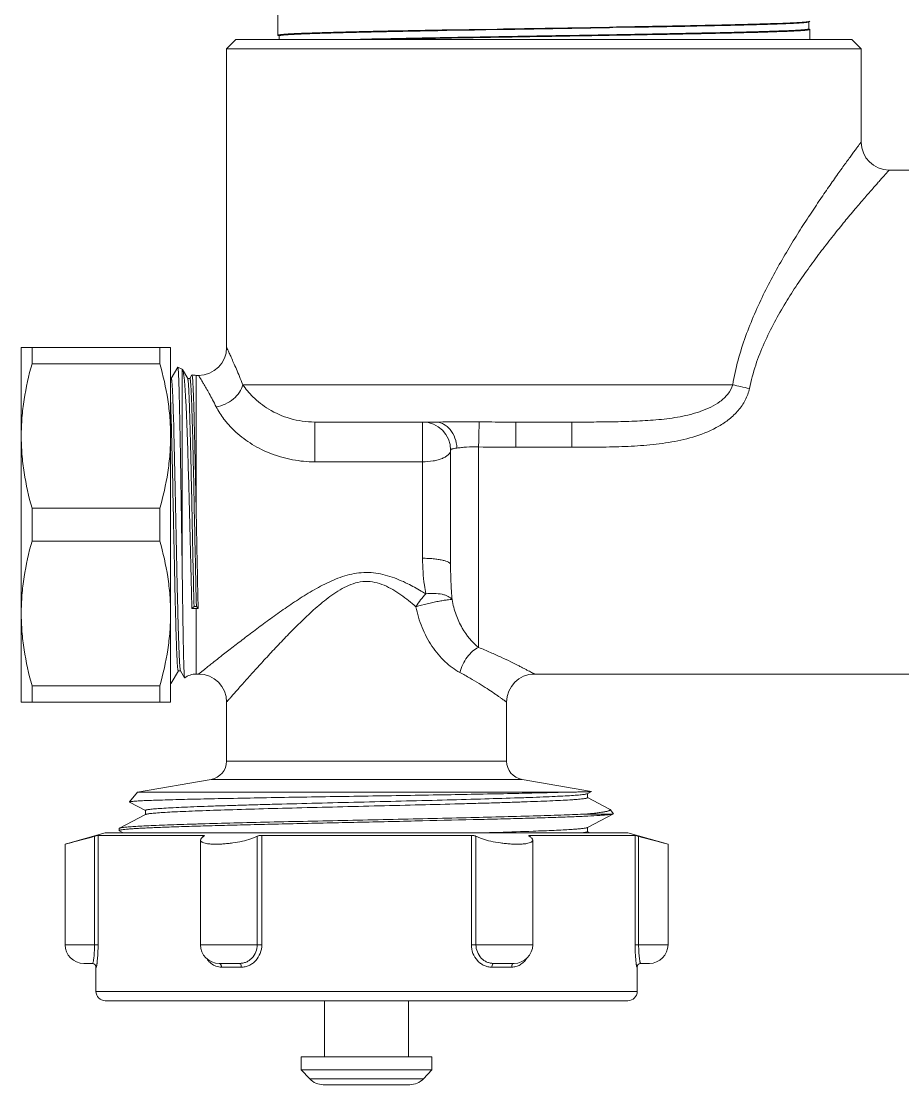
# Model space of a CAD drawing. Header units: millimetres. Extents: x 206 to 1899, y -454 to 296.
# Drawn here: x 597.373 to 600.324, y -392.693 to -389.133 of the extents above; entities that cross this region are included whole.
import ezdxf

# ---------------------------------------------------------------- set-up
doc = ezdxf.new("R2010")
doc.units = ezdxf.units.MM
doc.layers.add('细实线', color=7, linetype='Continuous', lineweight=15)

msp = doc.modelspace()

# ---------------------------------------------------------------- linework, layer by layer
at = {"layer": '细实线', "linetype": 'Continuous', "lineweight": 9}
for p, q in [((598.2321, -389.1795), (598.2321, -386.9746)), ((598.7967, -389.1616), (598.8723, -389.1603)), ((598.7972, -389.1638), (598.8719, -389.1625)), ((598.8719, -389.1625), (598.8907, -389.1621)), ((598.8723, -389.1603), (598.8908, -389.1599)), ((598.8907, -389.1621), (598.9662, -389.1608)), ((598.8908, -389.1599), (598.9661, -389.1587)), ((598.9661, -389.1587), (599.2791, -389.1534)), ((598.9662, -389.1608), (599.0255, -389.1598)), ((599.0255, -389.1598), (599.2794, -389.1555)), ((599.0258, -389.1598), (599.088, -389.1588)), ((599.2264, -389.1564), (599.279, -389.1555)), ((599.2791, -389.1534), (599.3421, -389.1523)), ((599.2794, -389.1555), (599.3419, -389.1545)), ((599.3419, -389.1545), (599.354, -389.1542)), ((599.354, -389.1542), (599.4362, -389.1528)), ((600.0092, -389.1352), (600.0129, -389.133)), ((600.0096, -389.1582), (600.0096, -389.1347)), ((600.0129, -389.1599), (600.0097, -389.158)), ((600.0129, -389.133), (600.0133, -389.1326)), ((600.0133, -389.1604), (600.0129, -389.1599)), ((600.0133, -389.1604), (600.0133, -389.1933)), ((598.0914, -389.1933), (598.0602, -389.2246)), ((598.0914, -389.1933), (600.1539, -389.1933)), ((598.2324, -389.1799), (598.2321, -389.1795)), ((598.2324, -389.1799), (598.2357, -389.1818)), ((598.2358, -389.1816), (598.2358, -389.1933)), ((600.1539, -389.1933), (600.1852, -389.2246)), ((598.0602, -390.2246), (598.0602, -389.2246)), ((598.0602, -389.2246), (600.1852, -389.2246)), ((600.1852, -389.5371), (600.1852, -389.2246)), ((600.2789, -389.6308), (600.8414, -389.6308)), ((597.3727, -391.4121), (597.3727, -390.2246)), ((597.8727, -390.2246), (597.3727, -390.2246)), ((597.4088, -390.2794), (597.4088, -390.2246)), ((597.8366, -390.2794), (597.8366, -390.2246)), ((597.8727, -391.4121), (597.8727, -390.2246)), ((597.8366, -390.2794), (597.4088, -390.2794)), ((597.8966, -390.2911), (597.8746, -390.3293)), ((597.8969, -390.291), (597.8966, -390.2911)), ((597.9114, -390.2975), (597.8969, -390.291)), ((597.9115, -390.9594), (597.9115, -390.2975)), ((597.93, -390.3293), (597.9122, -390.2986)), ((597.8749, -390.329), (597.8727, -390.329)), ((597.9374, -390.329), (597.9296, -390.329)), ((597.9442, -390.3171), (597.9371, -390.3293)), ((597.9581, -390.3183), (597.9581, -390.7603)), ((597.9664, -390.3183), (597.9581, -390.3183)), ((598.1143, -390.3496), (599.7551, -390.3496)), ((597.874, -390.442), (597.8744, -390.4548)), ((598.3553, -390.4746), (598.3553, -390.6078)), ((598.7597, -390.4746), (598.3553, -390.4746)), ((598.7164, -390.9308), (598.7164, -390.4746)), ((598.7242, -390.4746), (598.7237, -390.475)), ((599.0289, -390.559), (599.0289, -390.4746)), ((599.2164, -390.4746), (599.0289, -390.4746)), ((599.2164, -390.559), (599.2164, -390.4746)), ((598.8102, -390.9519), (598.8102, -390.5683)), ((598.9039, -390.5581), (598.9039, -391.2293)), ((599.0289, -390.559), (599.2164, -390.559)), ((598.7164, -390.6078), (598.3553, -390.6078)), ((597.4088, -390.8732), (597.4088, -390.7635)), ((597.8366, -390.7635), (597.4088, -390.7635)), ((597.8366, -390.8732), (597.8366, -390.7635)), ((597.8366, -390.8732), (597.4088, -390.8732)), ((597.944, -391.0994), (597.9511, -391.0925)), ((597.9511, -391.0925), (597.959, -391.0925)), ((597.9581, -391.0985), (597.9581, -391.3183)), ((597.9651, -391.0985), (597.9581, -391.0985)), ((597.959, -391.0925), (597.9651, -391.0985)), ((597.8745, -391.3493), (597.8987, -391.3073)), ((597.8984, -391.3076), (597.9062, -391.3076)), ((597.9058, -391.3073), (597.9196, -391.3313)), ((597.9199, -391.3314), (597.9196, -391.3313)), ((597.9664, -391.3183), (597.9581, -391.3183)), ((600.8414, -391.3183), (599.0914, -391.3183)), ((597.4088, -391.4121), (597.4088, -391.3573)), ((597.8366, -391.3573), (597.4088, -391.3573)), ((597.8366, -391.4121), (597.8366, -391.3573)), ((597.8741, -391.3496), (597.8727, -391.3496)), ((597.8741, -391.3496), (597.8745, -391.3493)), ((597.8727, -391.4121), (597.3727, -391.4121)), ((598.0602, -391.4121), (598.0602, -391.6095)), ((598.9977, -391.4121), (598.9977, -391.6095)), ((598.0602, -391.6095), (598.9977, -391.6095)), ((598.0084, -391.6711), (597.7624, -391.7139)), ((598.0084, -391.6711), (599.0495, -391.6711)), ((599.0495, -391.6711), (599.2816, -391.7115)), ((597.7624, -391.7139), (597.7349, -391.7466)), ((599.1881, -391.7139), (597.7624, -391.7139)), ((599.2678, -391.719), (599.282, -391.7117)), ((599.2686, -391.7324), (599.2686, -391.7182)), ((599.282, -391.7117), (599.2816, -391.7115)), ((597.7349, -391.7466), (597.7352, -391.7471)), ((597.7352, -391.7471), (597.7891, -391.7752)), ((599.3422, -391.7703), (599.2688, -391.732)), ((597.7892, -391.7886), (597.7015, -391.8343)), ((597.7892, -391.7749), (597.7892, -391.7891)), ((597.7901, -391.7882), (597.7892, -391.7886)), ((599.354, -391.7871), (599.2631, -391.7871)), ((599.2686, -391.832), (599.3559, -391.7865)), ((599.3441, -391.7717), (599.3422, -391.7703)), ((599.3441, -391.7717), (599.3561, -391.786)), ((599.3559, -391.7865), (599.354, -391.7871)), ((599.3561, -391.786), (599.3559, -391.7865)), ((597.7008, -391.8351), (597.7015, -391.8343)), ((597.7008, -391.8422), (597.7008, -391.8351)), ((598.9112, -391.8052), (598.9096, -391.8053)), ((599.2666, -391.8329), (599.2669, -391.8328)), ((599.2667, -391.8329), (599.2669, -391.8328)), ((599.2678, -391.8324), (599.2686, -391.832)), ((599.2686, -391.8457), (599.2686, -391.8316)), ((597.6539, -391.8496), (597.5196, -391.888)), ((597.618, -392.2246), (597.618, -391.8615)), ((597.6299, -392.2246), (597.6299, -391.8585)), ((597.6299, -391.8585), (597.9807, -391.8585)), ((597.6539, -391.8496), (599.4039, -391.8496)), ((597.7008, -391.8422), (597.7015, -391.843)), ((597.7015, -391.843), (597.7142, -391.8496)), ((597.9807, -391.8585), (597.9807, -391.8643)), ((598.1627, -392.2246), (598.1627, -391.8615)), ((598.1781, -392.2246), (598.1781, -391.8585)), ((598.1781, -391.8585), (598.8798, -391.8585)), ((598.8798, -391.8585), (598.8798, -392.2246)), ((598.8952, -391.8615), (598.8952, -392.2246)), ((599.0771, -391.8643), (599.0771, -391.8585)), ((599.0771, -391.8585), (599.428, -391.8585)), ((599.2768, -391.8496), (599.2688, -391.8454)), ((599.4039, -391.8496), (599.5383, -391.888)), ((599.428, -391.8585), (599.428, -392.2246)), ((599.4398, -391.8615), (599.4398, -392.2246)), ((597.5196, -392.2246), (597.5196, -391.888)), ((597.9727, -392.2246), (597.9727, -391.8744)), ((599.0852, -392.2246), (599.0852, -391.8744)), ((599.5383, -392.2246), (599.5383, -391.888)), ((597.5196, -392.2246), (597.6299, -392.2246)), ((597.9727, -392.2246), (598.1781, -392.2246)), ((598.8798, -392.2246), (599.0852, -392.2246)), ((599.428, -392.2246), (599.5383, -392.2246)), ((597.611, -392.2871), (597.5821, -392.2871)), ((597.6227, -392.3808), (597.6227, -392.2996)), ((597.6227, -392.2996), (597.6235, -392.2996)), ((598.1037, -392.2871), (598.0352, -392.2871)), ((598.043, -392.2996), (598.1095, -392.2996)), ((598.9484, -392.2996), (599.0149, -392.2996)), ((599.0227, -392.2871), (598.9542, -392.2871)), ((599.4344, -392.2996), (599.4352, -392.2996)), ((599.4352, -392.3808), (599.4352, -392.2996)), ((599.4469, -392.2871), (599.4758, -392.2871)), ((597.6227, -392.3808), (599.4352, -392.3808)), ((597.6539, -392.4121), (599.4039, -392.4121)), ((598.3883, -392.4121), (598.3883, -392.5996)), ((598.6696, -392.4121), (598.6696, -392.5996)), ((598.3102, -392.5996), (598.3102, -392.6433)), ((598.7477, -392.5996), (598.3102, -392.5996)), ((598.7477, -392.5996), (598.7477, -392.6433)), ((598.3102, -392.6433), (598.3385, -392.6736)), ((598.7477, -392.6433), (598.3102, -392.6433)), ((598.7477, -392.6433), (598.7193, -392.6736)), ((598.7193, -392.6736), (598.3385, -392.6736)), ((598.6737, -392.6933), (598.3841, -392.6933))]:
    msp.add_line(p, q, dxfattribs=at)
msp.add_lwpolyline([(598.9869, -389.1583), (599.1272, -389.1559), (599.2789, -389.1534)], dxfattribs=at)
for centre, radius, start, end in [((600.2789, -389.5371), 0.0938, 180, 270), ((597.9664, -390.2246), 0.0938, 270, 0), ((597.9581, -390.2558), 0.0625, 257.4301, 270), ((592.2021, -390.6196), 5.6747, 1.7941, 2.1774), ((598.7164, -390.5683), 0.0938, 0, 90), ((597.958, -391.2078), 0.1093, 89.9583, 97.3206), ((597.9581, -391.3808), 0.0625, 90, 127.6702), ((597.9664, -391.4121), 0.0938, 0, 90), ((599.0914, -391.4121), 0.0938, 90, 180), ((597.8778, -391.3474), 0.00447, 199.4609, 201.0786), ((597.9977, -391.6095), 0.0625, 279.8658, 0), ((599.0602, -391.6095), 0.0625, 180, 260.1342), ((597.5821, -392.2246), 0.0625, 180, 270), ((598.0352, -392.2246), 0.0625, 180, 270), ((599.0227, -392.2246), 0.0625, 270, 0), ((599.4758, -392.2246), 0.0625, 270, 0), ((597.6102, -392.2996), 0.0125, 0, 86.2701), ((597.611, -392.2996), 0.0125, 359.9725, 89.9725), ((599.4469, -392.2996), 0.0125, 90.0275, 180.0275), ((599.4477, -392.2996), 0.0125, 93.7299, 180), ((597.6539, -392.3808), 0.0312, 180, 270), ((599.4039, -392.3808), 0.0312, 270, 0), ((598.3841, -392.6308), 0.0625, 223.1524, 270), ((598.6737, -392.6308), 0.0625, 270, 316.8476)]:
    msp.add_arc(centre, radius, start, end, dxfattribs=at)
for points, knots in [([(598.233, -389.1788), (598.2336, -389.1785), (598.2353, -389.1781), (598.2385, -389.1776), (598.2428, -389.1771), (598.2508, -389.1763), (598.2637, -389.1754), (598.2824, -389.1744), (598.3054, -389.1733), (598.3327, -389.1723), (598.3641, -389.1712), (598.4136, -389.1697), (598.4843, -389.1679), (598.5786, -389.1658), (598.6843, -389.1637), (598.7582, -389.1623), (598.7967, -389.1616)], [0, 0, 0, 0, 0.003701, 0.009392, 0.01709, 0.026796, 0.052189, 0.085452, 0.126428, 0.174898, 0.230624, 0.293309, 0.438251, 0.606737, 0.795287, 1, 1, 1, 1]), ([(598.2358, -389.1816), (598.2358, -389.1813), (598.2369, -389.1808), (598.2386, -389.1804), (598.2418, -389.1799), (598.2461, -389.1793), (598.2516, -389.1788), (598.2584, -389.1782), (598.2663, -389.1777), (598.2793, -389.1769), (598.2985, -389.1759), (598.3249, -389.1749), (598.3557, -389.1738), (598.3908, -389.1726), (598.43, -389.1715), (598.4731, -389.1704), (598.5198, -389.1693), (598.5885, -389.1678), (598.6813, -389.1659), (598.7575, -389.1645), (598.7972, -389.1638)], [0, 0, 0, 0, 0.001482, 0.004926, 0.010506, 0.01825, 0.028157, 0.040215, 0.054411, 0.070729, 0.109641, 0.156732, 0.211751, 0.274384, 0.344291, 0.421077, 0.50432, 0.59355, 0.787967, 1, 1, 1, 1]), ([(598.4955, -389.1933), (598.5637, -389.1917), (598.7116, -389.1887), (598.9445, -389.1846), (599.1513, -389.1812), (599.3191, -389.1783), (599.4405, -389.1762), (599.5554, -389.174), (599.6612, -389.1719), (599.7558, -389.1698), (599.8268, -389.168), (599.8765, -389.1665), (599.908, -389.1654), (599.9354, -389.1644), (599.9586, -389.1633), (599.9775, -389.1623), (599.9904, -389.1613), (599.9985, -389.1606), (600.0029, -389.16), (600.0061, -389.1595), (600.0079, -389.1591), (600.0086, -389.1589)], [0, 0, 0, 0, 0.135112, 0.29333, 0.461564, 0.545089, 0.625897, 0.702308, 0.772734, 0.835712, 0.889931, 0.913398, 0.934268, 0.952434, 0.967804, 0.980295, 0.98985, 0.99351, 0.996421, 0.998582, 1, 1, 1, 1]), ([(598.5906, -389.1933), (598.6601, -389.1919), (598.8067, -389.1891), (599.0328, -389.1853), (599.2281, -389.182), (599.3834, -389.1794), (599.4943, -389.1774), (599.5984, -389.1754), (599.694, -389.1734), (599.7793, -389.1715), (599.8529, -389.1695), (599.9061, -389.1678), (599.9419, -389.1664), (599.9632, -389.1654), (599.9808, -389.1644), (599.9945, -389.1635), (600.0043, -389.1625), (600.0096, -389.1618), (600.0115, -389.1613)], [0, 0, 0, 0, 0.146658, 0.30961, 0.4772, 0.558976, 0.637434, 0.711166, 0.778846, 0.839258, 0.891318, 0.934091, 0.951749, 0.966813, 0.979215, 0.988903, 0.995836, 1, 1, 1, 1]), ([(599.3421, -389.1523), (599.3501, -389.1522), (599.3813, -389.1516), (599.4126, -389.1511), (599.4359, -389.1507)], [0, 0, 0, 0, 0.253157, 1, 1, 1, 1]), ([(599.4359, -389.1507), (599.4551, -389.1503), (599.5278, -389.149), (599.6005, -389.1476), (599.6541, -389.1465)], [0, 0, 0, 0, 0.263711, 1, 1, 1, 1]), ([(599.4362, -389.1528), (599.4555, -389.1524), (599.5285, -389.1511), (599.6016, -389.1497), (599.6554, -389.1486)], [0, 0, 0, 0, 0.263978, 1, 1, 1, 1]), ([(599.6541, -389.1465), (599.6595, -389.1464), (599.6808, -389.1459), (599.7021, -389.1455), (599.718, -389.1451)], [0, 0, 0, 0, 0.257041, 1, 1, 1, 1]), ([(599.6554, -389.1486), (599.6606, -389.1485), (599.6811, -389.148), (599.7015, -389.1476), (599.7167, -389.1472)], [0, 0, 0, 0, 0.256852, 1, 1, 1, 1]), ([(599.7167, -389.1472), (599.7374, -389.1468), (599.7766, -389.1458), (599.8321, -389.1444), (599.8806, -389.1429), (599.9218, -389.1415), (599.9513, -389.1402), (599.9709, -389.1392), (599.9825, -389.1385), (599.992, -389.1377), (599.9995, -389.137), (600.0048, -389.1363), (600.0076, -389.1358), (600.0086, -389.1354)], [0, 0, 0, 0, 0.212314, 0.402768, 0.569503, 0.710897, 0.825591, 0.872562, 0.912471, 0.945222, 0.970738, 0.98899, 1, 1, 1, 1]), ([(599.718, -389.1451), (599.7382, -389.1446), (599.7766, -389.1437), (599.8311, -389.1423), (599.879, -389.1409), (599.92, -389.1395), (599.9537, -389.1381), (599.9771, -389.1369), (599.9919, -389.1359), (600.0001, -389.1352), (600.0062, -389.1345), (600.0096, -389.134), (600.011, -389.1337)], [0, 0, 0, 0, 0.206777, 0.393052, 0.557119, 0.697488, 0.812867, 0.90222, 0.936878, 0.964758, 0.985802, 1, 1, 1, 1]), ([(600.0086, -389.1354), (600.0086, -389.1354), (600.0088, -389.1353), (600.009, -389.1353), (600.0092, -389.1352)], [0, 0, 0, 0, 0.286939, 1, 1, 1, 1]), ([(600.0086, -389.1589), (600.0088, -389.1588), (600.0092, -389.1587), (600.0096, -389.1583), (600.0096, -389.1582)], [0, 0, 0, 0, 0.655372, 1, 1, 1, 1]), ([(600.011, -389.1337), (600.0112, -389.1336), (600.0119, -389.1334), (600.0125, -389.1332), (600.0129, -389.133)], [0, 0, 0, 0, 0.322597, 1, 1, 1, 1]), ([(600.0115, -389.1613), (600.0119, -389.1612), (600.0125, -389.161), (600.0133, -389.1606), (600.0133, -389.1604)], [0, 0, 0, 0, 0.687436, 1, 1, 1, 1]), ([(598.2321, -389.1795), (598.2321, -389.1793), (598.2324, -389.179), (598.2327, -389.1789), (598.233, -389.1788)], [0, 0, 0, 0, 0.348561, 1, 1, 1, 1]), ([(599.7551, -390.3496), (599.7643, -390.2946), (599.7937, -390.1884), (599.8584, -390.0416), (599.9204, -389.9292), (599.971, -389.8462), (600.0075, -389.7892), (600.0427, -389.7365), (600.0757, -389.6886), (600.1015, -389.6519), (600.1205, -389.6255), (600.1331, -389.6079), (600.1446, -389.5921), (600.1548, -389.5781), (600.1637, -389.5661), (600.1711, -389.556), (600.1763, -389.549), (600.1797, -389.5445), (600.1816, -389.5419), (600.1831, -389.5399), (600.1842, -389.5385), (600.1848, -389.5376), (600.1851, -389.5372), (600.1852, -389.5371)], [0, 0, 0, 0, 0.180538, 0.354274, 0.518255, 0.595492, 0.668787, 0.737415, 0.800514, 0.857069, 0.882536, 0.905923, 0.92707, 0.945816, 0.962002, 0.975478, 0.986116, 0.990334, 0.993799, 0.996504, 0.998442, 0.999609, 1, 1, 1, 1]), ([(599.8109, -390.3621), (599.8162, -390.3357), (599.8303, -390.284), (599.8593, -390.2102), (599.8936, -390.1406), (599.9431, -390.0547), (599.9968, -389.9752), (600.0517, -389.9014), (600.091, -389.851), (600.1286, -389.8046), (600.1636, -389.7626), (600.191, -389.7306), (600.211, -389.7075), (600.2243, -389.6922), (600.2364, -389.6785), (600.2472, -389.6663), (600.2565, -389.6559), (600.2642, -389.6472), (600.2697, -389.6411), (600.2732, -389.6372), (600.2752, -389.635), (600.2768, -389.6332), (600.2778, -389.6321), (600.2784, -389.6314), (600.2787, -389.6311), (600.2788, -389.6309), (600.2789, -389.6308)], [0, 0, 0, 0, 0.092061, 0.182502, 0.270974, 0.357173, 0.521353, 0.598499, 0.671592, 0.739919, 0.802633, 0.858744, 0.883975, 0.907124, 0.928036, 0.946559, 0.962538, 0.975832, 0.986322, 0.990478, 0.993892, 0.996556, 0.998466, 0.999136, 0.999615, 1, 1, 1, 1]), ([(598.1143, -390.3496), (598.1107, -390.3404), (598.1037, -390.3229), (598.0934, -390.2984), (598.0841, -390.277), (598.0761, -390.2591), (598.0703, -390.2464), (598.0665, -390.2381), (598.0643, -390.2334), (598.0626, -390.2297), (598.0615, -390.2273), (598.0608, -390.2259), (598.0605, -390.2252), (598.0602, -390.2248), (598.0602, -390.2246)], [0, 0, 0, 0, 0.218015, 0.414171, 0.585932, 0.730913, 0.846744, 0.893028, 0.931253, 0.961202, 0.9827, 0.990252, 0.99566, 1, 1, 1, 1]), ([(597.4088, -390.2794), (597.3976, -390.3188), (597.3839, -390.3789), (597.3743, -390.4602), (597.3727, -390.5011), (597.3727, -390.5215)], [0, 0, 0, 0, 0.501148, 0.750759, 1, 1, 1, 1]), ([(597.8366, -390.2794), (597.8478, -390.3188), (597.8615, -390.3789), (597.8711, -390.4602), (597.8727, -390.5011), (597.8727, -390.5215)], [0, 0, 0, 0, 0.501148, 0.750759, 1, 1, 1, 1]), ([(597.9115, -390.9594), (597.9108, -390.9198), (597.9096, -390.84), (597.9081, -390.7407), (597.9069, -390.6621), (597.906, -390.6058), (597.9051, -390.5522), (597.9042, -390.5021), (597.9033, -390.4562), (597.9024, -390.415), (597.9016, -390.384), (597.901, -390.3619), (597.9005, -390.3476), (597.9001, -390.3348), (597.8996, -390.3236), (597.8992, -390.314), (597.8988, -390.3061), (597.8984, -390.3006), (597.898, -390.297), (597.8978, -390.295), (597.8976, -390.2934), (597.8974, -390.2922), (597.8972, -390.2914), (597.897, -390.291), (597.8969, -390.291)], [0, 0, 0, 0, 0.177919, 0.357874, 0.445619, 0.530297, 0.610786, 0.68602, 0.754999, 0.816817, 0.870662, 0.894367, 0.915824, 0.934964, 0.951722, 0.966044, 0.977889, 0.987219, 0.99093, 0.994005, 0.996442, 0.998243, 0.999416, 1, 1, 1, 1]), ([(597.9261, -390.4554), (597.9252, -390.4348), (597.9239, -390.4058), (597.9217, -390.3695), (597.9201, -390.3477), (597.9185, -390.3298), (597.9167, -390.3158), (597.9149, -390.3058), (597.9132, -390.3004), (597.9122, -390.2986)], [0, 0, 0, 0, 0.390761, 0.553008, 0.691604, 0.805684, 0.894781, 0.958925, 1, 1, 1, 1]), ([(597.8749, -390.329), (597.8751, -390.329), (597.8755, -390.3298), (597.8758, -390.3311), (597.8763, -390.3335), (597.8767, -390.3366), (597.8771, -390.3407), (597.8777, -390.348), (597.8785, -390.3592), (597.8793, -390.3752), (597.8801, -390.3946), (597.881, -390.4171), (597.8815, -390.4332), (597.8818, -390.4417)], [0, 0, 0, 0, 0.005564, 0.018292, 0.038849, 0.067335, 0.103756, 0.148054, 0.25994, 0.402245, 0.573902, 0.773647, 1, 1, 1, 1]), ([(597.93, -390.3293), (597.9301, -390.3296), (597.9304, -390.3305), (597.9307, -390.3321), (597.9311, -390.3343), (597.9316, -390.3385), (597.9322, -390.3453), (597.9329, -390.3553), (597.9336, -390.3677), (597.9343, -390.3824), (597.935, -390.3994), (597.936, -390.4264), (597.9372, -390.465), (597.9386, -390.5166), (597.9401, -390.5745), (597.941, -390.615), (597.9414, -390.6362)], [0, 0, 0, 0, 0.003272, 0.008529, 0.015808, 0.025113, 0.049785, 0.082463, 0.12297, 0.171112, 0.226643, 0.289266, 0.434488, 0.603762, 0.793578, 1, 1, 1, 1]), ([(597.9374, -390.329), (597.9377, -390.329), (597.9381, -390.3301), (597.9385, -390.3317), (597.939, -390.3348), (597.9394, -390.3389), (597.9399, -390.3442), (597.9404, -390.3507), (597.9409, -390.3583), (597.9416, -390.3706), (597.9424, -390.3887), (597.9434, -390.4136), (597.9443, -390.4423), (597.945, -390.4628), (597.9453, -390.4736)], [0, 0, 0, 0, 0.005311, 0.018069, 0.03881, 0.067576, 0.104341, 0.149048, 0.201579, 0.261805, 0.404796, 0.57664, 0.775689, 1, 1, 1, 1]), ([(597.9445, -390.3168), (597.9445, -390.3169), (597.9447, -390.3171), (597.945, -390.3178), (597.9453, -390.3194), (597.9457, -390.3221), (597.9461, -390.3257), (597.9465, -390.3304), (597.9469, -390.3361), (597.9473, -390.3428), (597.9479, -390.3536), (597.9486, -390.3696), (597.9494, -390.3914), (597.9503, -390.4167), (597.9511, -390.4454), (597.9519, -390.4771), (597.9528, -390.5116), (597.9536, -390.5486), (597.9548, -390.6022), (597.9563, -390.6729), (597.9575, -390.7306), (597.9581, -390.7603)], [0, 0, 0, 0, 0.000596, 0.001667, 0.005455, 0.011509, 0.019841, 0.030446, 0.043305, 0.058389, 0.075672, 0.116699, 0.166046, 0.223323, 0.28805, 0.359708, 0.437703, 0.521405, 0.610111, 0.799616, 1, 1, 1, 1]), ([(598.0254, -390.4236), (598.0214, -390.4158), (598.0137, -390.4009), (598.0024, -390.3802), (597.9923, -390.3622), (597.9847, -390.349), (597.9794, -390.34), (597.9761, -390.3344), (597.9733, -390.3296), (597.9709, -390.3257), (597.969, -390.3226), (597.9678, -390.3206), (597.9671, -390.3194), (597.9668, -390.3189), (597.9665, -390.3185), (597.9665, -390.3184), (597.9664, -390.3183)], [0, 0, 0, 0, 0.218847, 0.415348, 0.587108, 0.731868, 0.793419, 0.847374, 0.893493, 0.931565, 0.961383, 0.982784, 0.9903, 0.995682, 0.998918, 1, 1, 1, 1]), ([(598.1143, -390.3496), (598.1122, -390.3586), (598.104, -390.3766), (598.0834, -390.3989), (598.0565, -390.4156), (598.0359, -390.4219), (598.0254, -390.4236)], [0, 0, 0, 0, 0.228034, 0.476327, 0.737603, 1, 1, 1, 1]), ([(598.3553, -390.4746), (598.3274, -390.4746), (598.2734, -390.4669), (598.2028, -390.4359), (598.1503, -390.3949), (598.1243, -390.3641), (598.1143, -390.3496)], [0, 0, 0, 0, 0.296984, 0.573005, 0.812135, 1, 1, 1, 1]), ([(599.2164, -390.4746), (599.2408, -390.4746), (599.2893, -390.4746), (599.3621, -390.4739), (599.4347, -390.4719), (599.495, -390.468), (599.5429, -390.4626), (599.5786, -390.457), (599.608, -390.4506), (599.6312, -390.4442), (599.6541, -390.4368), (599.6819, -390.4253), (599.7129, -390.4068), (599.7396, -390.3824), (599.7518, -390.361), (599.7551, -390.3496)], [0, 0, 0, 0, 0.126089, 0.251895, 0.377354, 0.502458, 0.564901, 0.627282, 0.689614, 0.720771, 0.751919, 0.814162, 0.876331, 0.938326, 1, 1, 1, 1]), ([(599.2164, -390.559), (599.2443, -390.559), (599.3002, -390.5589), (599.3839, -390.5574), (599.4675, -390.5529), (599.5507, -390.5429), (599.6325, -390.524), (599.6974, -390.4969), (599.7438, -390.4657), (599.7744, -390.4368), (599.7984, -390.4022), (599.8081, -390.3757), (599.8109, -390.3621)], [0, 0, 0, 0, 0.125107, 0.250211, 0.375306, 0.500375, 0.625395, 0.750313, 0.812868, 0.875407, 0.93784, 1, 1, 1, 1]), ([(599.8109, -390.3621), (599.801, -390.3603), (599.7823, -390.3566), (599.7638, -390.352), (599.7551, -390.3496)], [0, 0, 0, 0, 0.524928, 1, 1, 1, 1]), ([(597.8818, -390.4417), (597.8829, -390.4776), (597.885, -390.5572), (597.8878, -390.6846), (597.8906, -390.8237), (597.893, -390.9414), (597.895, -391.0323), (597.8965, -391.0943), (597.8979, -391.1504), (597.8994, -391.1991), (597.9006, -391.2346), (597.9017, -391.2587), (597.9024, -391.2731), (597.9031, -391.2851), (597.9038, -391.2944), (597.9045, -391.3012), (597.905, -391.3049), (597.9054, -391.3062)], [0, 0, 0, 0, 0.124581, 0.276302, 0.441923, 0.606991, 0.684778, 0.7571, 0.822369, 0.879155, 0.926212, 0.945764, 0.962515, 0.976379, 0.987277, 0.995159, 1, 1, 1, 1]), ([(598.0624, -390.4786), (598.0586, -390.4741), (598.0447, -390.4568), (598.0327, -390.438), (598.0254, -390.4236)], [0, 0, 0, 0, 0.270179, 1, 1, 1, 1]), ([(597.8744, -390.4548), (597.8746, -390.46), (597.8752, -390.4819), (597.8758, -390.5038), (597.8762, -390.5206)], [0, 0, 0, 0, 0.233876, 1, 1, 1, 1]), ([(597.9289, -390.5325), (597.9287, -390.5257), (597.9278, -390.5), (597.9269, -390.4743), (597.9261, -390.4554)], [0, 0, 0, 0, 0.26433, 1, 1, 1, 1]), ([(597.9453, -390.4736), (597.9466, -390.5194), (597.9489, -390.6191), (597.9522, -390.7744), (597.9554, -390.935), (597.9577, -391.0416), (597.959, -391.0925)], [0, 0, 0, 0, 0.221971, 0.483206, 0.75309, 1, 1, 1, 1]), ([(598.0913, -390.5083), (598.0886, -390.5059), (598.0786, -390.4965), (598.0691, -390.4864), (598.0624, -390.4786)], [0, 0, 0, 0, 0.257084, 1, 1, 1, 1]), ([(598.8316, -390.5619), (598.831, -390.5504), (598.8266, -390.5282), (598.8109, -390.4995), (598.7911, -390.4826), (598.7732, -390.4758), (598.7639, -390.4746), (598.7594, -390.4746)], [0, 0, 0, 0, 0.278289, 0.539707, 0.777786, 0.89023, 1, 1, 1, 1]), ([(598.7597, -390.4746), (598.7707, -390.4746), (598.7935, -390.4742), (598.8423, -390.4735), (598.8801, -390.4737), (598.906, -390.474)], [0, 0, 0, 0, 0.224376, 0.469757, 1, 1, 1, 1]), ([(598.9039, -390.5581), (598.9042, -390.5478), (598.9046, -390.5287), (598.9052, -390.5035), (598.9056, -390.4858), (598.9058, -390.4768), (598.906, -390.474)], [0, 0, 0, 0, 0.368647, 0.680811, 0.899882, 1, 1, 1, 1]), ([(598.906, -390.474), (598.9162, -390.4742), (598.9572, -390.4746), (598.9982, -390.4746), (599.0289, -390.4746)], [0, 0, 0, 0, 0.249646, 1, 1, 1, 1]), ([(598.3553, -390.6078), (598.3306, -390.6078), (598.2812, -390.6031), (598.2103, -390.5832), (598.1459, -390.5518), (598.1081, -390.5237), (598.0913, -390.5083)], [0, 0, 0, 0, 0.257714, 0.51322, 0.762856, 1, 1, 1, 1]), ([(597.3727, -390.5215), (597.3727, -390.5419), (597.3743, -390.5827), (597.3839, -390.664), (597.3976, -390.7241), (597.4088, -390.7635)], [0, 0, 0, 0, 0.249241, 0.498852, 1, 1, 1, 1]), ([(597.8727, -390.5215), (597.8727, -390.5419), (597.8711, -390.5827), (597.8615, -390.664), (597.8478, -390.7241), (597.8366, -390.7635)], [0, 0, 0, 0, 0.249241, 0.498852, 1, 1, 1, 1]), ([(597.8762, -390.5206), (597.8772, -390.5599), (597.8791, -390.6432), (597.8813, -390.7492), (597.8831, -390.8383), (597.8845, -390.9055), (597.8859, -390.9709), (597.8872, -391.0334), (597.8886, -391.0918), (597.89, -391.1449), (597.8911, -391.1853), (597.8921, -391.2143), (597.8928, -391.2332), (597.8935, -391.2501), (597.8941, -391.265), (597.8948, -391.2776), (597.8955, -391.2881), (597.8962, -391.2963), (597.8968, -391.3017), (597.8973, -391.3048), (597.8976, -391.3063), (597.8979, -391.3072), (597.8982, -391.3076), (597.8984, -391.3076)], [0, 0, 0, 0, 0.149903, 0.317337, 0.403634, 0.489438, 0.573095, 0.652987, 0.727575, 0.79542, 0.855212, 0.881721, 0.905798, 0.92733, 0.946209, 0.962347, 0.97567, 0.986111, 0.993631, 0.99629, 0.998216, 0.999423, 1, 1, 1, 1]), ([(597.9414, -391.0002), (597.9394, -390.9203), (597.9357, -390.7644), (597.9315, -390.6085), (597.9289, -390.5325)], [0, 0, 0, 0, 0.512829, 1, 1, 1, 1]), ([(598.8102, -390.5683), (598.8102, -390.571), (598.8087, -390.5767), (598.8029, -390.5842), (598.794, -390.591), (598.7822, -390.5968), (598.7681, -390.6016), (598.746, -390.6064), (598.7284, -390.6078), (598.7164, -390.6078)], [0, 0, 0, 0, 0.07269, 0.156607, 0.257995, 0.378463, 0.516618, 0.669273, 1, 1, 1, 1]), ([(598.8102, -390.5683), (598.8102, -390.5676), (598.8114, -390.5664), (598.8134, -390.5654), (598.8158, -390.5646), (598.8189, -390.5639), (598.8242, -390.5628), (598.8285, -390.5623), (598.8316, -390.5619)], [0, 0, 0, 0, 0.102276, 0.185954, 0.295685, 0.432303, 0.59574, 1, 1, 1, 1]), ([(598.8316, -390.5619), (598.8365, -390.5614), (598.8472, -390.5599), (598.8712, -390.5575), (598.8905, -390.5576), (598.9039, -390.5581)], [0, 0, 0, 0, 0.203812, 0.446066, 1, 1, 1, 1]), ([(597.9414, -390.6362), (597.9431, -390.7142), (597.9462, -390.8664), (597.9493, -391.0185), (597.9511, -391.0925)], [0, 0, 0, 0, 0.513323, 1, 1, 1, 1]), ([(597.9581, -390.7603), (597.9587, -390.7898), (597.9609, -390.9026), (597.9631, -391.0153), (597.9651, -391.0985)], [0, 0, 0, 0, 0.26238, 1, 1, 1, 1]), ([(597.4088, -390.8732), (597.3976, -390.9126), (597.3839, -390.9727), (597.3743, -391.054), (597.3727, -391.0948), (597.3727, -391.1152)], [0, 0, 0, 0, 0.501148, 0.750759, 1, 1, 1, 1]), ([(597.8366, -390.8732), (597.8478, -390.9126), (597.8615, -390.9727), (597.8711, -391.054), (597.8727, -391.0948), (597.8727, -391.1152)], [0, 0, 0, 0, 0.501148, 0.750759, 1, 1, 1, 1]), ([(598.8102, -390.9519), (598.8102, -390.9504), (598.8088, -390.9479), (598.806, -390.9456), (598.8014, -390.9427), (598.7936, -390.9397), (598.782, -390.9366), (598.7679, -390.9341), (598.7519, -390.9322), (598.7345, -390.931), (598.7225, -390.9308), (598.7164, -390.9308)], [0, 0, 0, 0, 0.045193, 0.075444, 0.112305, 0.206913, 0.328607, 0.47405, 0.638353, 0.815894, 1, 1, 1, 1]), ([(598.727, -391.0495), (598.7253, -391.0401), (598.7192, -391.0008), (598.7164, -390.961), (598.7164, -390.9308)], [0, 0, 0, 0, 0.241137, 1, 1, 1, 1]), ([(597.9196, -391.3313), (597.9195, -391.331), (597.9193, -391.3301), (597.919, -391.3284), (597.9188, -391.3259), (597.9185, -391.3227), (597.9183, -391.3186), (597.9179, -391.3116), (597.9174, -391.3009), (597.9169, -391.2858), (597.9164, -391.2678), (597.9159, -391.247), (597.9154, -391.2234), (597.9149, -391.1974), (597.9142, -391.158), (597.9133, -391.1038), (597.9124, -391.0337), (597.9118, -390.9848), (597.9115, -390.9594)], [0, 0, 0, 0, 0.002469, 0.007053, 0.013778, 0.022644, 0.033644, 0.046757, 0.079233, 0.119878, 0.168428, 0.224575, 0.287969, 0.358203, 0.434848, 0.605366, 0.795341, 1, 1, 1, 1]), ([(598.6665, -391.0159), (598.6473, -391.0065), (598.6176, -390.9937), (598.576, -390.9826), (598.5438, -390.9781), (598.5112, -390.9783), (598.4685, -390.9847), (598.4175, -391.0023), (598.3607, -391.0312), (598.3071, -391.0638), (598.2562, -391.0979), (598.2077, -391.1324), (598.1616, -391.1665), (598.1184, -391.1992), (598.0844, -391.2254), (598.0591, -391.2452), (598.0417, -391.2587), (598.0257, -391.2713), (598.0112, -391.2828), (597.9985, -391.2929), (597.9876, -391.3015), (597.9799, -391.3076), (597.9748, -391.3117), (597.9719, -391.314), (597.9696, -391.3158), (597.9681, -391.317), (597.9672, -391.3177), (597.9668, -391.318), (597.9666, -391.3183), (597.9664, -391.3183)], [0, 0, 0, 0, 0.079242, 0.119179, 0.159234, 0.199328, 0.239375, 0.318953, 0.397686, 0.475186, 0.551053, 0.624793, 0.695763, 0.763116, 0.825729, 0.854807, 0.882099, 0.907343, 0.930241, 0.950472, 0.967682, 0.981527, 0.98709, 0.991695, 0.995307, 0.997905, 0.998818, 0.999473, 1, 1, 1, 1]), ([(598.8155, -391.0692), (598.8146, -391.06), (598.8115, -391.0209), (598.8102, -390.9817), (598.8102, -390.9519)], [0, 0, 0, 0, 0.237539, 1, 1, 1, 1]), ([(597.944, -391.0994), (597.9438, -391.0915), (597.9429, -391.0585), (597.9421, -391.0254), (597.9414, -391.0002)], [0, 0, 0, 0, 0.238336, 1, 1, 1, 1]), ([(598.694, -391.0929), (598.6779, -391.079), (598.6531, -391.0588), (598.6172, -391.0353), (598.5883, -391.0204), (598.5571, -391.0102), (598.5242, -391.0071), (598.4917, -391.0124), (598.4612, -391.0242), (598.4328, -391.0401), (598.3976, -391.0643), (598.3571, -391.098), (598.3118, -391.1404), (598.2692, -391.1831), (598.2291, -391.2251), (598.1916, -391.2654), (598.1622, -391.2977), (598.1403, -391.3219), (598.1253, -391.3386), (598.1115, -391.3541), (598.099, -391.3682), (598.0879, -391.3807), (598.0797, -391.3899), (598.074, -391.3964), (598.0705, -391.4004), (598.0674, -391.4038), (598.0649, -391.4067), (598.0629, -391.409), (598.0616, -391.4104), (598.0609, -391.4113), (598.0605, -391.4117), (598.0603, -391.412), (598.0602, -391.4121), (598.0602, -391.4121)], [0, 0, 0, 0, 0.07774, 0.117101, 0.15673, 0.196571, 0.236528, 0.276464, 0.316255, 0.355815, 0.395094, 0.47264, 0.548578, 0.62243, 0.693568, 0.761155, 0.824073, 0.85333, 0.880816, 0.906268, 0.92938, 0.949824, 0.967238, 0.974695, 0.981263, 0.986902, 0.991573, 0.995238, 0.997873, 0.998801, 0.999465, 0.999866, 1, 1, 1, 1]), ([(598.727, -391.0495), (598.7221, -391.0465), (598.7023, -391.0347), (598.6821, -391.0236), (598.6665, -391.0159)], [0, 0, 0, 0, 0.248345, 1, 1, 1, 1]), ([(598.727, -391.0495), (598.7209, -391.0561), (598.7093, -391.0702), (598.6989, -391.0851), (598.694, -391.0929)], [0, 0, 0, 0, 0.494096, 1, 1, 1, 1]), ([(598.8155, -391.0692), (598.8121, -391.0647), (598.8044, -391.0592), (598.7925, -391.0542), (598.7771, -391.05), (598.7549, -391.0475), (598.7365, -391.0484), (598.727, -391.0495)], [0, 0, 0, 0, 0.180373, 0.290465, 0.413583, 0.692552, 1, 1, 1, 1]), ([(598.8155, -391.0692), (598.8145, -391.0691), (598.8124, -391.069), (598.8067, -391.0691), (598.7975, -391.0701), (598.7843, -391.0721), (598.7684, -391.075), (598.7507, -391.0787), (598.7256, -391.0844), (598.7066, -391.0893), (598.694, -391.0929)], [0, 0, 0, 0, 0.022541, 0.052872, 0.13586, 0.245683, 0.377634, 0.525863, 0.683701, 1, 1, 1, 1]), ([(598.9039, -391.2293), (598.882, -391.2116), (598.8526, -391.1762), (598.8268, -391.1195), (598.8184, -391.0864), (598.8155, -391.0692)], [0, 0, 0, 0, 0.453323, 0.719925, 1, 1, 1, 1]), ([(597.3727, -391.1152), (597.3727, -391.1356), (597.3743, -391.1764), (597.3839, -391.2577), (597.3976, -391.3178), (597.4088, -391.3573)], [0, 0, 0, 0, 0.249241, 0.498852, 1, 1, 1, 1]), ([(597.8727, -391.1152), (597.8727, -391.1356), (597.8711, -391.1764), (597.8615, -391.2577), (597.8478, -391.3178), (597.8366, -391.3573)], [0, 0, 0, 0, 0.249241, 0.498852, 1, 1, 1, 1]), ([(598.8414, -391.3131), (598.8234, -391.3034), (598.7883, -391.2773), (598.7453, -391.2255), (598.7125, -391.1626), (598.6988, -391.1165), (598.694, -391.0929)], [0, 0, 0, 0, 0.225526, 0.47428, 0.734736, 1, 1, 1, 1]), ([(598.9039, -391.2293), (598.8967, -391.2325), (598.8824, -391.242), (598.8646, -391.2617), (598.8502, -391.2858), (598.8437, -391.3039), (598.8414, -391.3131)], [0, 0, 0, 0, 0.221787, 0.47008, 0.734256, 1, 1, 1, 1]), ([(599.0914, -391.3183), (599.0914, -391.3183), (599.0911, -391.3181), (599.0904, -391.3178), (599.0894, -391.3172), (599.0879, -391.3164), (599.086, -391.3154), (599.0826, -391.3136), (599.0774, -391.3108), (599.07, -391.3069), (599.061, -391.3022), (599.0507, -391.2968), (599.0342, -391.2884), (599.0105, -391.2766), (598.9787, -391.2615), (598.9427, -391.2453), (598.9173, -391.2346), (598.9039, -391.2293)], [0, 0, 0, 0, 0.001175, 0.004688, 0.010523, 0.018663, 0.029092, 0.041785, 0.073799, 0.114366, 0.163102, 0.219558, 0.28328, 0.4306, 0.601355, 0.792217, 1, 1, 1, 1]), ([(597.9054, -391.3062), (597.9054, -391.3063), (597.9055, -391.3067), (597.9057, -391.3071), (597.9058, -391.3073)], [0, 0, 0, 0, 0.311996, 1, 1, 1, 1]), ([(598.9977, -391.4121), (598.9976, -391.412), (598.9974, -391.4119), (598.9969, -391.4115), (598.996, -391.4109), (598.9948, -391.41), (598.9932, -391.4089), (598.9905, -391.4069), (598.9862, -391.4039), (598.9801, -391.3996), (598.9728, -391.3945), (598.9643, -391.3886), (598.9507, -391.3793), (598.9311, -391.3663), (598.9046, -391.3495), (598.8744, -391.3313), (598.8528, -391.3192), (598.8414, -391.3131)], [0, 0, 0, 0, 0.001166, 0.004652, 0.010443, 0.018523, 0.028876, 0.041479, 0.073279, 0.113598, 0.162071, 0.218271, 0.28176, 0.428777, 0.599572, 0.790984, 1, 1, 1, 1]), ([(597.8727, -391.3439), (597.8728, -391.345), (597.8731, -391.3466), (597.8734, -391.3482), (597.8736, -391.3488)], [0, 0, 0, 0, 0.612326, 1, 1, 1, 1]), ([(597.8737, -391.349), (597.8737, -391.3491), (597.8738, -391.3493), (597.874, -391.3496), (597.8741, -391.3496)], [0, 0, 0, 0, 0.372182, 1, 1, 1, 1]), ([(599.1881, -391.7139), (599.164, -391.7147), (599.1105, -391.7162), (598.9852, -391.719), (598.8436, -391.7217), (598.6896, -391.7243), (598.5651, -391.7263), (598.4393, -391.7283), (598.3156, -391.7303), (598.1972, -391.7323), (598.1034, -391.7341), (598.0333, -391.7354), (597.9854, -391.7365), (597.9409, -391.7375), (597.9002, -391.7385), (597.8636, -391.7395), (597.8312, -391.7405), (597.8034, -391.7415), (597.7831, -391.7423), (597.7692, -391.743), (597.7606, -391.7435), (597.7532, -391.744), (597.7471, -391.7445), (597.7423, -391.745), (597.7387, -391.7455), (597.7364, -391.7459), (597.7353, -391.7463), (597.735, -391.7465), (597.7349, -391.7466)], [0, 0, 0, 0, 0.049671, 0.110492, 0.258619, 0.341887, 0.428339, 0.515656, 0.601515, 0.683642, 0.759882, 0.795163, 0.828243, 0.858908, 0.886958, 0.912216, 0.93452, 0.953729, 0.969722, 0.976482, 0.982403, 0.987476, 0.991694, 0.995054, 0.997551, 0.999189, 0.999692, 1, 1, 1, 1]), ([(597.7892, -391.7749), (597.7892, -391.7745), (597.7907, -391.7737), (597.7931, -391.773), (597.7975, -391.7721), (597.8034, -391.7713), (597.811, -391.7705), (597.8203, -391.7696), (597.8312, -391.7688), (597.8489, -391.7675), (597.8749, -391.7661), (597.9106, -391.7644), (597.9519, -391.7627), (597.9986, -391.7609), (598.0502, -391.7592), (598.1062, -391.7575), (598.166, -391.7558), (598.252, -391.7534), (598.3649, -391.7506), (598.5038, -391.7472), (598.6436, -391.7438), (598.7793, -391.7404), (598.9057, -391.737), (599.0031, -391.734), (599.073, -391.7317), (599.1182, -391.7299), (599.158, -391.7282), (599.192, -391.7265), (599.2199, -391.7249), (599.2392, -391.7234), (599.2514, -391.7221), (599.258, -391.7213), (599.263, -391.7205), (599.2658, -391.7198), (599.2669, -391.7194)], [0, 0, 0, 0, 0.000821, 0.002645, 0.005579, 0.009635, 0.014813, 0.021106, 0.028498, 0.036975, 0.057107, 0.081317, 0.109387, 0.141058, 0.17604, 0.214012, 0.254622, 0.297499, 0.388454, 0.483536, 0.579249, 0.672078, 0.758611, 0.835669, 0.869744, 0.900422, 0.927424, 0.950499, 0.96944, 0.984074, 0.989737, 0.994281, 0.997699, 1, 1, 1, 1]), ([(599.1881, -391.7139), (599.1951, -391.7138), (599.2084, -391.7136), (599.2269, -391.7134), (599.2429, -391.7131), (599.2561, -391.7128), (599.2654, -391.7126), (599.2714, -391.7124), (599.2749, -391.7122), (599.2777, -391.7121), (599.2798, -391.712), (599.2811, -391.7118), (599.2818, -391.7118), (599.282, -391.7117)], [0, 0, 0, 0, 0.225085, 0.423001, 0.592792, 0.733773, 0.845384, 0.890029, 0.927169, 0.956758, 0.978756, 0.993155, 1, 1, 1, 1]), ([(599.2669, -391.7194), (599.267, -391.7194), (599.2673, -391.7193), (599.2676, -391.7192), (599.2678, -391.719)], [0, 0, 0, 0, 0.28038, 1, 1, 1, 1]), ([(597.7941, -391.787), (597.7978, -391.7862), (597.8075, -391.785), (597.8252, -391.7833), (597.8492, -391.7817), (597.8792, -391.78), (597.9151, -391.7783), (597.9736, -391.776), (598.0583, -391.7731), (598.1719, -391.7697), (598.2982, -391.7664), (598.4328, -391.7631), (598.5708, -391.7597), (598.7072, -391.7564), (598.8178, -391.7535), (598.9019, -391.7512), (598.9603, -391.7495), (599.0149, -391.7478), (599.0651, -391.7461), (599.1106, -391.7444), (599.1508, -391.7427), (599.1855, -391.7411), (599.2107, -391.7396), (599.2279, -391.7384), (599.2385, -391.7376), (599.2475, -391.7367), (599.2549, -391.7359), (599.2606, -391.7351), (599.2649, -391.7342), (599.2673, -391.7336), (599.2686, -391.7328), (599.2686, -391.7324)], [0, 0, 0, 0, 0.007721, 0.019791, 0.036123, 0.056576, 0.08097, 0.10909, 0.175472, 0.253361, 0.339981, 0.432242, 0.526854, 0.620444, 0.709673, 0.751648, 0.79136, 0.82845, 0.862591, 0.893477, 0.920831, 0.944413, 0.964011, 0.972262, 0.979456, 0.985578, 0.990616, 0.994564, 0.997419, 0.999195, 1, 1, 1, 1]), ([(597.7015, -391.8343), (597.7022, -391.834), (597.7041, -391.8335), (597.7076, -391.8328), (597.7124, -391.832), (597.7187, -391.8313), (597.7263, -391.8306), (597.7391, -391.8295), (597.7583, -391.8283), (597.7853, -391.8268), (597.8172, -391.8254), (597.8539, -391.8239), (597.8951, -391.8225), (597.9406, -391.821), (598.0087, -391.819), (598.1021, -391.8165), (598.222, -391.8136), (598.3501, -391.8107), (598.4831, -391.8078), (598.6172, -391.8048), (598.749, -391.8019), (598.91, -391.7982), (599.0566, -391.7945), (599.185, -391.7904), (599.239, -391.7882), (599.2631, -391.7871)], [0, 0, 0, 0, 0.001431, 0.003714, 0.006863, 0.010881, 0.015763, 0.021501, 0.035511, 0.052824, 0.073325, 0.096879, 0.123329, 0.152498, 0.184192, 0.254292, 0.331756, 0.414516, 0.500361, 0.586997, 0.672111, 0.753427, 0.896141, 0.953728, 1, 1, 1, 1]), ([(597.7901, -391.7882), (597.7902, -391.7881), (597.7911, -391.7878), (597.792, -391.7875), (597.7927, -391.7873)], [0, 0, 0, 0, 0.192717, 1, 1, 1, 1]), ([(597.7927, -391.7873), (597.7928, -391.7873), (597.7933, -391.7872), (597.7937, -391.7871), (597.7941, -391.787)], [0, 0, 0, 0, 0.234766, 1, 1, 1, 1]), ([(599.354, -391.7871), (599.352, -391.7876), (599.3468, -391.7884), (599.3375, -391.7895), (599.325, -391.7906), (599.3021, -391.7922), (599.266, -391.7942), (599.2141, -391.7964), (599.1514, -391.7986), (599.0789, -391.8008), (598.9977, -391.8031), (598.9408, -391.8045), (598.9112, -391.8052)], [0, 0, 0, 0, 0.01399, 0.035188, 0.063547, 0.098975, 0.190464, 0.308258, 0.450517, 0.615004, 0.79913, 1, 1, 1, 1]), ([(599.2631, -391.7871), (599.2698, -391.7865), (599.2823, -391.7853), (599.2996, -391.7834), (599.3141, -391.7815), (599.3245, -391.7799), (599.3313, -391.7785), (599.3353, -391.7776), (599.3386, -391.7766), (599.3412, -391.7757), (599.343, -391.7747), (599.3442, -391.7738), (599.3447, -391.7726), (599.3443, -391.7719), (599.3441, -391.7717)], [0, 0, 0, 0, 0.237691, 0.443507, 0.616543, 0.756126, 0.813294, 0.862034, 0.902378, 0.934441, 0.958525, 0.975406, 0.98741, 1, 1, 1, 1]), ([(598.9097, -391.8053), (598.8452, -391.8068), (598.7125, -391.8099), (598.5118, -391.8143), (598.343, -391.8179), (598.2117, -391.821), (598.1195, -391.8232), (598.0338, -391.8254), (597.9557, -391.8276), (597.8865, -391.8298), (597.8274, -391.832), (597.7847, -391.834), (597.7563, -391.8356), (597.7394, -391.8367), (597.7256, -391.8378), (597.7149, -391.8388), (597.7073, -391.8399), (597.7033, -391.8407), (597.702, -391.8413)], [0, 0, 0, 0, 0.160023, 0.329643, 0.498365, 0.579108, 0.655752, 0.727106, 0.792064, 0.849618, 0.898876, 0.939075, 0.955579, 0.969598, 0.981082, 0.989988, 0.996291, 1, 1, 1, 1]), ([(599.0867, -391.8445), (599.1103, -391.8436), (599.1437, -391.8423), (599.1854, -391.8403), (599.2105, -391.8388), (599.2311, -391.8374), (599.2472, -391.836), (599.2576, -391.8348), (599.2636, -391.8337), (599.2658, -391.8332), (599.2667, -391.8329)], [0, 0, 0, 0, 0.392425, 0.555313, 0.69455, 0.809225, 0.898653, 0.96229, 0.984376, 1, 1, 1, 1]), ([(599.2669, -391.8328), (599.267, -391.8328), (599.2673, -391.8327), (599.2676, -391.8325), (599.2678, -391.8324)], [0, 0, 0, 0, 0.280161, 1, 1, 1, 1]), ([(597.5196, -391.888), (597.5293, -391.8855), (597.5622, -391.8769), (597.595, -391.868), (597.618, -391.8615)], [0, 0, 0, 0, 0.295982, 1, 1, 1, 1]), ([(597.6299, -391.8585), (597.6297, -391.8585), (597.6293, -391.8586), (597.6284, -391.8588), (597.6273, -391.859), (597.6251, -391.8596), (597.622, -391.8604), (597.6194, -391.8611), (597.618, -391.8615)], [0, 0, 0, 0, 0.039132, 0.109979, 0.210071, 0.335543, 0.645172, 1, 1, 1, 1]), ([(597.702, -391.8413), (597.7017, -391.8414), (597.7012, -391.8416), (597.7008, -391.842), (597.7008, -391.8422)], [0, 0, 0, 0, 0.639875, 1, 1, 1, 1]), ([(597.9843, -391.8615), (597.9825, -391.8626), (597.9795, -391.8646), (597.9751, -391.8685), (597.9727, -391.8722), (597.9727, -391.8744)], [0, 0, 0, 0, 0.339375, 0.615809, 1, 1, 1, 1]), ([(597.9727, -391.8744), (597.9727, -391.8751), (597.9729, -391.8764), (597.974, -391.8782), (597.9757, -391.8798), (597.9791, -391.882), (597.985, -391.8842), (597.9939, -391.8861), (598.005, -391.8874), (598.0179, -391.888), (598.0323, -391.888), (598.0479, -391.8873), (598.0642, -391.8859), (598.0861, -391.8832), (598.112, -391.8786), (598.136, -391.8723), (598.1525, -391.8664), (598.1595, -391.8632), (598.1627, -391.8615)], [0, 0, 0, 0, 0.009534, 0.019679, 0.031358, 0.045185, 0.080406, 0.126419, 0.182861, 0.248656, 0.322249, 0.40173, 0.484976, 0.569776, 0.735352, 0.882738, 0.945735, 1, 1, 1, 1]), ([(597.9807, -391.8585), (597.9814, -391.8585), (597.9827, -391.8586), (597.9843, -391.8588), (597.9857, -391.8594), (597.9857, -391.8599)], [0, 0, 0, 0, 0.391455, 0.689946, 1, 1, 1, 1]), ([(597.9857, -391.8599), (597.9857, -391.8602), (597.9852, -391.8609), (597.9846, -391.8613), (597.9843, -391.8615)], [0, 0, 0, 0, 0.384008, 1, 1, 1, 1]), ([(598.1781, -391.8585), (598.1752, -391.8585), (598.1709, -391.859), (598.1658, -391.8602), (598.1636, -391.861), (598.1627, -391.8615)], [0, 0, 0, 0, 0.552233, 0.802681, 1, 1, 1, 1]), ([(598.8798, -391.8585), (598.8827, -391.8585), (598.8869, -391.859), (598.892, -391.8602), (598.8942, -391.861), (598.8952, -391.8615)], [0, 0, 0, 0, 0.552233, 0.802681, 1, 1, 1, 1]), ([(598.8952, -391.8615), (598.8983, -391.8632), (598.9054, -391.8664), (598.9218, -391.8723), (598.9459, -391.8786), (598.9718, -391.8832), (598.9937, -391.8859), (599.0099, -391.8873), (599.0255, -391.888), (599.04, -391.888), (599.0529, -391.8874), (599.064, -391.8861), (599.0729, -391.8842), (599.0788, -391.882), (599.0822, -391.8798), (599.0839, -391.8782), (599.0849, -391.8764), (599.0852, -391.8751), (599.0852, -391.8744)], [0, 0, 0, 0, 0.054265, 0.117264, 0.264658, 0.430244, 0.515047, 0.598294, 0.677775, 0.751365, 0.817156, 0.873594, 0.919602, 0.954818, 0.968645, 0.980322, 0.990466, 1, 1, 1, 1]), ([(598.9296, -391.8496), (598.9438, -391.8492), (598.9962, -391.8476), (599.0486, -391.8459), (599.0867, -391.8445)], [0, 0, 0, 0, 0.272252, 1, 1, 1, 1]), ([(599.0771, -391.8585), (599.0764, -391.8585), (599.0752, -391.8586), (599.0735, -391.8588), (599.0722, -391.8594), (599.0722, -391.8599)], [0, 0, 0, 0, 0.391455, 0.689946, 1, 1, 1, 1]), ([(599.0722, -391.8599), (599.0722, -391.8602), (599.0726, -391.8609), (599.0732, -391.8613), (599.0736, -391.8615)], [0, 0, 0, 0, 0.384008, 1, 1, 1, 1]), ([(599.0852, -391.8744), (599.0852, -391.8722), (599.0828, -391.8685), (599.0784, -391.8646), (599.0753, -391.8626), (599.0736, -391.8615)], [0, 0, 0, 0, 0.384181, 0.660616, 1, 1, 1, 1]), ([(599.2519, -391.8496), (599.2544, -391.8493), (599.2585, -391.8488), (599.2638, -391.8479), (599.2669, -391.8471), (599.2683, -391.8464), (599.2686, -391.8459), (599.2686, -391.8457)], [0, 0, 0, 0, 0.422253, 0.727114, 0.915695, 0.968596, 1, 1, 1, 1]), ([(599.428, -391.8585), (599.4281, -391.8585), (599.4286, -391.8586), (599.4294, -391.8588), (599.4306, -391.859), (599.4327, -391.8596), (599.4358, -391.8604), (599.4384, -391.8611), (599.4398, -391.8615)], [0, 0, 0, 0, 0.039132, 0.109979, 0.210071, 0.335543, 0.645172, 1, 1, 1, 1]), ([(599.4398, -391.8615), (599.4629, -391.868), (599.4957, -391.8769), (599.5286, -391.8855), (599.5383, -391.888)], [0, 0, 0, 0, 0.704019, 1, 1, 1, 1]), ([(597.6126, -392.2851), (597.613, -392.284), (597.6137, -392.2813), (597.6146, -392.2765), (597.6155, -392.2702), (597.6167, -392.2596), (597.6177, -392.2442), (597.618, -392.2314), (597.618, -392.2246)], [0, 0, 0, 0, 0.056685, 0.137881, 0.242115, 0.366929, 0.664932, 1, 1, 1, 1]), ([(597.6235, -392.2996), (597.6237, -392.2996), (597.624, -392.299), (597.6243, -392.298), (597.6248, -392.2962), (597.6252, -392.2938), (597.6258, -392.2907), (597.6263, -392.287), (597.6268, -392.2826), (597.6276, -392.2758), (597.6284, -392.266), (597.6292, -392.2531), (597.6298, -392.2391), (597.6299, -392.2295), (597.6299, -392.2246)], [0, 0, 0, 0, 0.006404, 0.021089, 0.044816, 0.077606, 0.119254, 0.169412, 0.22762, 0.293323, 0.444593, 0.617365, 0.804923, 1, 1, 1, 1]), ([(598.1037, -392.2871), (598.1075, -392.2871), (598.1151, -392.2864), (598.1261, -392.2829), (598.1363, -392.2773), (598.1485, -392.2669), (598.1596, -392.2493), (598.1627, -392.2328), (598.1627, -392.2246)], [0, 0, 0, 0, 0.119349, 0.239438, 0.361394, 0.485711, 0.739958, 1, 1, 1, 1]), ([(598.1095, -392.2996), (598.1138, -392.2996), (598.1227, -392.2987), (598.1356, -392.2944), (598.1475, -392.2875), (598.1616, -392.2749), (598.1745, -392.2539), (598.1781, -392.2344), (598.1781, -392.2246)], [0, 0, 0, 0, 0.117331, 0.236587, 0.358414, 0.483025, 0.738494, 1, 1, 1, 1]), ([(598.8798, -392.2246), (598.8798, -392.2344), (598.8833, -392.2539), (598.8962, -392.2749), (598.9103, -392.2875), (598.9223, -392.2944), (598.9351, -392.2987), (598.944, -392.2996), (598.9484, -392.2996)], [0, 0, 0, 0, 0.261492, 0.516928, 0.641541, 0.763377, 0.882648, 1, 1, 1, 1]), ([(598.8952, -392.2246), (598.8952, -392.2328), (598.8983, -392.2493), (598.9094, -392.2669), (598.9215, -392.2773), (598.9318, -392.2829), (598.9428, -392.2864), (598.9504, -392.2871), (598.9542, -392.2871)], [0, 0, 0, 0, 0.260026, 0.51424, 0.638559, 0.760525, 0.880629, 1, 1, 1, 1]), ([(599.428, -392.2246), (599.428, -392.2295), (599.4281, -392.2391), (599.4286, -392.2531), (599.4294, -392.266), (599.4303, -392.2758), (599.431, -392.2826), (599.4316, -392.287), (599.4321, -392.2907), (599.4326, -392.2938), (599.4331, -392.2962), (599.4336, -392.298), (599.4339, -392.299), (599.4342, -392.2996), (599.4344, -392.2996)], [0, 0, 0, 0, 0.195115, 0.382646, 0.555391, 0.706654, 0.772356, 0.830567, 0.880729, 0.922382, 0.955176, 0.978907, 0.993595, 1, 1, 1, 1]), ([(599.4398, -392.2246), (599.4398, -392.2327), (599.4401, -392.2445), (599.4412, -392.2593), (599.4421, -392.2687), (599.4431, -392.2755), (599.4439, -392.2799), (599.4444, -392.2824), (599.445, -392.2844), (599.4456, -392.286), (599.4463, -392.2871), (599.4469, -392.2871)], [0, 0, 0, 0, 0.382944, 0.555064, 0.705087, 0.827404, 0.876797, 0.917823, 0.950284, 0.974236, 1, 1, 1, 1]), ([(597.611, -392.2871), (597.6113, -392.2871), (597.6118, -392.2867), (597.6123, -392.2859), (597.6125, -392.2854), (597.6126, -392.2851)], [0, 0, 0, 0, 0.358914, 0.636745, 1, 1, 1, 1]), ([(597.9935, -392.2708), (597.9945, -392.2724), (597.9986, -392.2784), (598.0037, -392.2838), (598.008, -392.2872)], [0, 0, 0, 0, 0.256226, 1, 1, 1, 1]), ([(598.008, -392.2872), (598.0129, -392.2911), (598.0241, -392.2975), (598.0368, -392.2996), (598.043, -392.2996)], [0, 0, 0, 0, 0.505011, 1, 1, 1, 1]), ([(598.043, -392.2996), (598.043, -392.2988), (598.0429, -392.2972), (598.0425, -392.2945), (598.0416, -392.2918), (598.0402, -392.2893), (598.0384, -392.2876), (598.037, -392.2871), (598.0363, -392.2871)], [0, 0, 0, 0, 0.158369, 0.313099, 0.528032, 0.714178, 0.868695, 1, 1, 1, 1]), ([(598.1095, -392.2996), (598.1095, -392.298), (598.1092, -392.295), (598.1082, -392.2915), (598.107, -392.2892), (598.1058, -392.2878), (598.1045, -392.2871), (598.1037, -392.2871)], [0, 0, 0, 0, 0.32521, 0.612579, 0.733331, 0.836848, 1, 1, 1, 1]), ([(598.9484, -392.2996), (598.9484, -392.298), (598.9487, -392.295), (598.9497, -392.2915), (598.9509, -392.2892), (598.9521, -392.2878), (598.9534, -392.2871), (598.9542, -392.2871)], [0, 0, 0, 0, 0.32521, 0.612579, 0.733332, 0.836848, 1, 1, 1, 1]), ([(599.0149, -392.2996), (599.0197, -392.2996), (599.0294, -392.2984), (599.0431, -392.2926), (599.0551, -392.2833), (599.0615, -392.2753), (599.0643, -392.2709)], [0, 0, 0, 0, 0.241988, 0.486216, 0.737807, 1, 1, 1, 1]), ([(599.0149, -392.2996), (599.0149, -392.2982), (599.0151, -392.2954), (599.0164, -392.291), (599.0185, -392.288), (599.0203, -392.2873)], [0, 0, 0, 0, 0.303912, 0.583246, 1, 1, 1, 1])]:
    msp.add_open_spline(points, degree=3, knots=knots, dxfattribs=at)
for points in [[(598.9039, -390.5581), (598.9456, -390.5589), (598.9873, -390.559), (599.0289, -390.559)], [(599.0203, -392.2873), (599.0207, -392.2872), (599.0211, -392.2871), (599.0216, -392.2871)]]:
    msp.add_open_spline(points, degree=3, dxfattribs=at)

doc.saveas('drawing.dxf')
